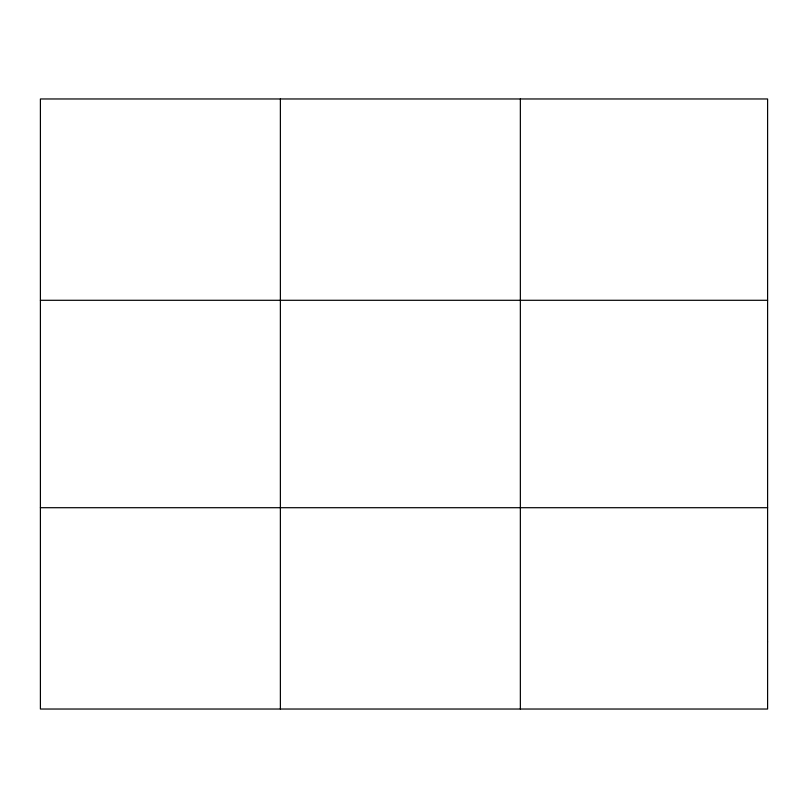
<?xml version="1.0" encoding="UTF-8"?>
<svg xmlns="http://www.w3.org/2000/svg" width="808" height="808" viewBox="0 0 808 808"><rect width="100%" height="100%" fill="white"/><g stroke="black" fill="none" stroke-linecap="round" stroke-linejoin="round"><path stroke-width="1.21" d="M280.376 98.97L280.376 709.03M520.352 98.97L520.352 709.03M40.4 300.293L767.6 300.293M40.4 507.707L767.6 507.707M767.6 641.926L767.6 709.03L40.4 709.03L40.4 98.97L767.6 98.97L767.6 641.926"/></g></svg>
